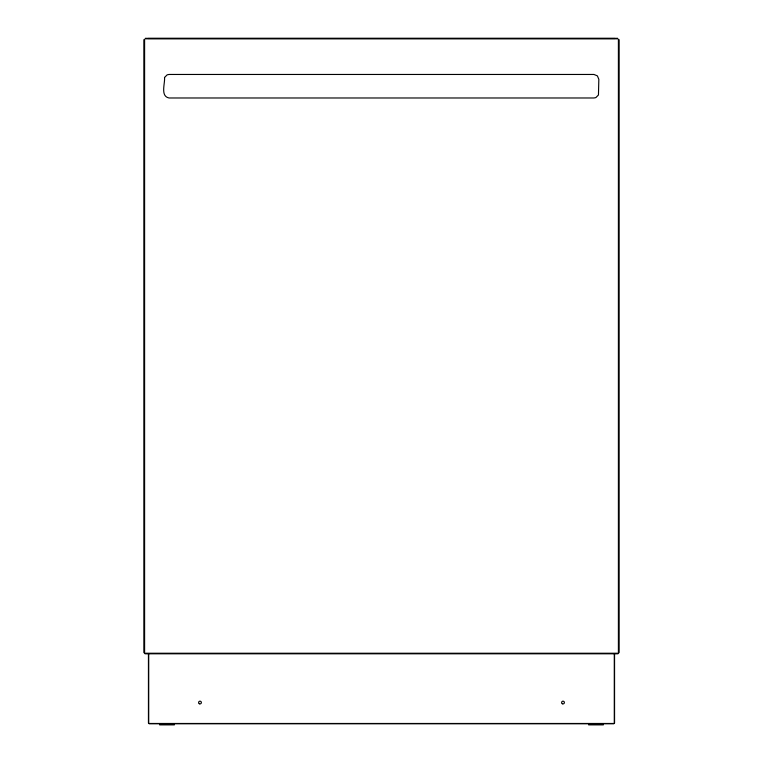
<?xml version="1.0" encoding="UTF-8"?>
<svg xmlns="http://www.w3.org/2000/svg" width="763" height="763" viewBox="0 0 763 763"><rect width="100%" height="100%" fill="white"/><g stroke="black" fill="none" stroke-linecap="round" stroke-linejoin="round"><path stroke-width="1.14" d="M145.256 38.322L617.744 38.322M148.051 38.493L614.949 38.493M145.256 38.808L617.744 38.808M145.256 653.242L617.744 653.242M145.008 653.796L617.992 653.796M149.062 723.477L613.938 723.477M149.062 723.744L613.938 723.744M159.505 724.545L174.498 724.545M588.502 724.545L603.495 724.545M159.505 724.764L174.498 724.764M588.502 724.764L603.495 724.764M618.879 39.466L618.879 652.584M618.698 39.771L618.698 653.09M618.402 39.466L618.402 652.584M614.558 653.595L614.558 723.124M614.291 653.595L614.291 723.124M148.709 653.595L148.709 723.124M148.442 653.595L148.442 723.124M144.598 39.466L144.598 652.584M144.302 39.771L144.302 653.09M144.121 39.466L144.121 652.584M164.541 77.464C165.161 83.529 160.116 96.262 169.033 97.979L593.967 97.979L595.827 97.607L598.459 94.974L598.831 79.323L597.41 75.89L593.967 74.459L169.033 74.459L167.173 74.831L164.541 77.464M562.312 703.753A1.383 1.383 0 0 0 564.391 702.551A1.383 1.383 0 0 0 562.312 701.35A1.383 1.383 0 0 0 562.312 703.753M199.305 703.753A1.383 1.383 0 0 0 201.375 702.551A1.383 1.383 0 0 0 199.305 701.35A1.383 1.383 0 0 0 199.305 703.753"/></g></svg>
